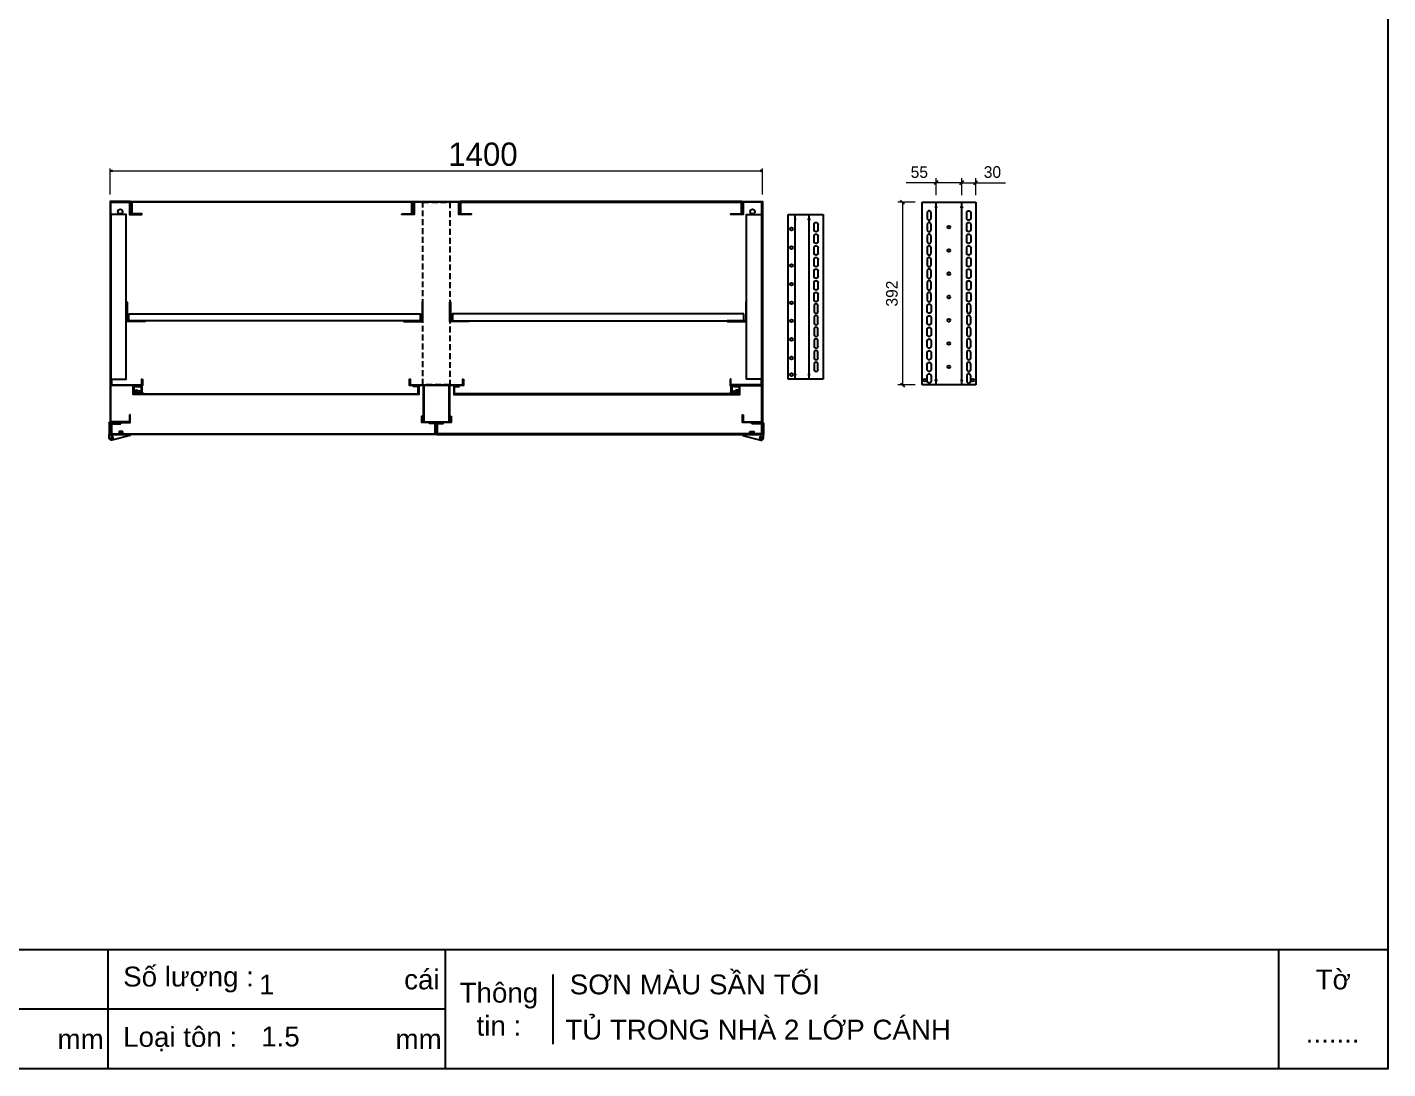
# Model space of a CAD drawing. Header units: millimetres. Extents: x 0 to 6325, y 0 to 4472.
# Drawn here: x 3405 to 6325, y 0 to 2236 of the extents above; entities that cross this region are included whole.
import ezdxf

# ---------------------------------------------------------------- set-up
doc = ezdxf.new("R2010")
doc.units = ezdxf.units.MM
doc.linetypes.add('HIDDENX2', pattern=[19.05, 12.7, -6.35])
for name, color, linetype in [('CNC', 7, 'Continuous'), ('DIM', 253, 'Continuous'), ('Ghi chu', 7, 'Continuous')]:
    doc.layers.add(name, color=color, linetype=linetype)
doc.styles.add('Arial', font='arial.ttf')
doc.dimstyles.new('CNC', dxfattribs={"dimtxt": 50, "dimasz": 5, "dimexe": 5, "dimexo": 15, "dimgap": 10, "dimtad": 1, "dimdec": 0, "dimtxsty": 'Standard', "dimblk": 'OPEN30', "dimcen": 10, "dimclrd": 5, "dimclre": 5, "dimclrt": 3, "dimazin": 3, "dimtfac": 1, "dimtdec": 0, "dimtmove": 0, "dimatfit": 3, "dimldrblk": 'ARCHTICK', "dimlwd": 9, "dimlwe": 9})
doc.dimstyles.new('Dim-25', dxfattribs={"dimtxt": 25, "dimasz": 8, "dimexe": 10, "dimexo": 15, "dimgap": 10, "dimtad": 1, "dimdec": 0, "dimtxsty": 'Standard', "dimblk": 'OBLIQUE', "dimcen": 10, "dimclrd": 5, "dimclre": 5, "dimclrt": 3, "dimazin": 3, "dimtfac": 1, "dimtdec": 0, "dimtmove": 0, "dimatfit": 3, "dimldrblk": 'OBLIQUE', "dimlwd": 9, "dimlwe": 9})

# ---------------------------------------------------------------- blocks, each defined once
blk = doc.blocks.new('KHUNG CHUẨN')
at = {"color": 7}
for p, q in [((19889.2, -28535.2), (16919.2, -28535.2)), ((18599.2, -28535.2), (18599.2, -28655.2)), ((18939.2, -28535.2), (18939.2, -28655.2)), ((19779.2, -28535.2), (19779.2, -28655.2)), ((19047.6, -28560.2), (19047.6, -28630.2)), ((18939.2, -28595.2), (16919.2, -28595.2))]:
    blk.add_line(p, q, dxfattribs=at)
blk.add_lwpolyline([(16919.2, -26555.2), (19889.2, -26555.2), (19889.2, -28655.2), (16919.2, -28655.2)], close=True, dxfattribs=at)
at = {"color": 2, "char_height": 20, "style": 'Arial'}
for s, insert, width, attachment_point in [('  Số lượng :', (18599.2, -28565.2), 917.634, 4), ('cái', (18897.9, -28565.2), 63.517, 4), ('Tờ', (19834.2, -28565.2), 110, 5), ('Thông\\Ptin :', (18993.4, -28595.2), 108.311, 5), ('  Loại tôn :', (18599.2, -28625.2), 917.634, 4), ('mm', (18548.6, -28625.2), 73.831, 4), ('mm', (18889.2, -28625.2), 917.634, 4)]:
    blk.add_mtext(s, dxfattribs=dict(at, insert=insert, width=width, attachment_point=attachment_point))
at = {"color": 3, "style": 'Arial'}
for tag, p in [('#01', (17055.6, -28580.1)), ('#02', (17431.4, -28580.1)), ('#03', (18030.6, -28580.1)), ('#08', (18751.7, -28580.1)), ('#10', (19064.8, -28580.1)), ('#04', (17024.8, -28634.6)), ('#05', (17308.5, -28633)), ('#06', (17632.7, -28633.7)), ('#07', (18002, -28634.7)), ('#09', (18753.8, -28632.6)), ('#11', (19060.3, -28625.7)), ('#12', (19806.5, -28628.9))]:
    blk.add_attdef(tag, p, '', height=20, dxfattribs=at)
blk = doc.blocks.new('f3daunguoc')
at = {"layer": 'CNC', "color": 2, "lineweight": -3}
blk.add_circle((0, 0), 1.5, dxfattribs=at)
blk = doc.blocks.new('f2dauxuoi')
at = {"layer": 'CNC', "color": 2, "lineweight": -3}
blk.add_circle((0, 0), 1, dxfattribs=at)
blk = doc.blocks.new('ovan8.5x20')
at = {"layer": 'CNC', "color": 2, "lineweight": -3}
for p, q in [((5.7, 4.2), (-5.8, 4.2)), ((-5.8, -4.2), (5.7, -4.2))]:
    blk.add_line(p, q, dxfattribs=at)
for centre, start, end in [((-5.8, 0), 90, 270), ((5.7, 0), 270, 90)]:
    blk.add_arc(centre, 4.25, start, end, dxfattribs=at)
blk = doc.blocks.new('HL044-2')
at = {"color": 1}
for p, q in [((0, -3), (0, 0)), ((0, 0), (23, 0)), ((4, -3), (4, 0)), ((10, -3), (10, 0)), ((25, -26), (-20, -26)), ((-20, -26), (-20, -28)), ((-20, -28), (19.5, -38.5)), ((-3, -19.5), (-3, -26)), ((-3, -19.5), (3, -20.1)), ((-3, -20.5), (3, -21.1)), ((-3, -21.5), (3, -22.1)), ((-3, -22.5), (3, -23.1)), ((-3, -23.5), (3, -24.1)), ((-3, -24.5), (3, -25.1)), ((-3, -25.5), (2.3, -26)), ((22, -3), (0, -3)), ((3, -19.5), (3, -26)), ((22, -3), (22, -26)), ((25, -2), (25, -3)), ((25, -3), (25, -26)), ((25, -33), (25, -26))]:
    blk.add_line(p, q, dxfattribs=at)
blk.add_lwpolyline([(-4, -19.5), (4, -19.5), (4, -26), (-4, -26)], close=True, dxfattribs=at)
blk.add_circle((19.5, -33), 2.5, dxfattribs=at)
for centre, radius, start, end in [((23, -2), 2, 0, 90), ((19.5, -33), 5.5, 270, 0)]:
    blk.add_arc(centre, radius, start, end, dxfattribs=at)
blk = doc.blocks.new('*D12')
at = {"color": 0, "linetype": 'ByBlock', "lineweight": -2}
for p, q in [((3583, 1927.5), (3588, 1928.9)), ((3588, 1926.2), (3583, 1927.5)), ((3583, 1927.5), (3588, 1927.5)), ((4978, 1928.9), (4983, 1927.5)), ((4983, 1927.5), (4978, 1926.2)), ((4983, 1927.5), (4978, 1927.5))]:
    blk.add_line(p, q, dxfattribs=at)
at = {"layer": 'Defpoints', "color": 0, "ltscale": 0.5, "transparency": 16777216}
for p in [(4983, 1927.5), (3583, 1861.7), (4983, 1861.7)]:
    blk.add_point(p, dxfattribs=at)
at = {"layer": 'DIM', "color": 5, "lineweight": 9, "ltscale": 0.5, "transparency": 16777216}
for p, q in [((3583, 1876.7), (3583, 1932.5)), ((3588, 1927.5), (4978, 1927.5)), ((4983, 1876.7), (4983, 1932.5))]:
    blk.add_line(p, q, dxfattribs=at)
at = {"layer": 'DIM', "color": 3, "ltscale": 0.5, "transparency": 16777216, "insert": (4383, 1963.1), "char_height": 50, "attachment_point": 5}
blk.add_mtext('1400', dxfattribs=at)
blk = doc.blocks.new('_ArchTick')
at = {"color": 0, "const_width": 0.15}
blk.add_lwpolyline([(-0.5, -0.5), (0.5, 0.5)], dxfattribs=at)
blk = doc.blocks.new('_Open30')
at = {"color": 0, "linetype": 'ByBlock', "lineweight": -2}
for p, q in [((-1, 0.27), (0, 0)), ((0, 0), (-1, -0.27)), ((0, 0), (-1, 0))]:
    blk.add_line(p, q, dxfattribs=at)
blk = doc.blocks.new('HL036-1-2')
at = {"layer": 'Ghi chu', "color": 1}
for p, q in [((-3, 17.8), (-18.9, 17.8)), ((-18.9, 15.8), (-18.9, 17.8)), ((-12.1, 15.8), (-18.9, 15.8)), ((-16.4, 1), (-16.4, 14)), ((-15.6, 15), (-3.9, 17.7)), ((0, 0), (-15.4, 0)), ((-14.4, 3), (-14.4, 11.9)), ((0, 2), (-13.4, 2)), ((-13.1, 12.8), (-4.3, 9.8)), ((-6.2, 2), (-6.2, 0)), ((-1.2, 2), (-1.2, 0)), ((0, 0), (0, 2))]:
    blk.add_line(p, q, dxfattribs=at)
for radius in [4.1, 2.1]:
    blk.add_circle((-3, 13.7), radius, dxfattribs=at)
for centre, start, end in [((-15.4, 14), 102.9616, 180), ((-15.4, 1), 180, 270), ((-13.4, 11.9), 71.3254, 180), ((-13.4, 3), 180, 270)]:
    blk.add_arc(centre, 1, start, end, dxfattribs=at)
blk = doc.blocks.new('*D17')
at = {"color": 0, "linetype": 'ByBlock', "lineweight": -2}
for p, q in [((5414.5, 1906.2), (5406.5, 1898.2)), ((5436.5, 1898.2), (5444.5, 1906.2))]:
    blk.add_line(p, q, dxfattribs=at)
at = {"color": 5, "lineweight": 9, "ltscale": 3, "transparency": 16777216}
for p, q in [((5410.5, 1875.2), (5410.5, 1912.2)), ((5410.5, 1902.2), (5440.5, 1902.2)), ((5440.5, 1875.2), (5440.5, 1912.2)), ((5440.5, 1902.2), (5504.2, 1902.2))]:
    blk.add_line(p, q, dxfattribs=at)
at = {"layer": 'Defpoints', "color": 0, "ltscale": 3, "transparency": 16777216}
for p in [(5440.5, 1902.2), (5410.5, 1860.2), (5440.5, 1860.2)]:
    blk.add_point(p, dxfattribs=at)
at = {"color": 3, "ltscale": 3, "transparency": 16777216, "insert": (5476.4, 1925), "char_height": 25, "attachment_point": 5}
blk.add_mtext('30', dxfattribs=at)
blk = doc.blocks.new('_Oblique')
at = {"color": 0, "linetype": 'ByBlock', "lineweight": -2}
blk.add_line((-0.5, -0.5), (0.5, 0.5), dxfattribs=at)
blk = doc.blocks.new('*D18')
at = {"color": 5, "lineweight": 9, "ltscale": 3, "transparency": 16777216}
for p, q in [((5355.5, 1902.2), (5291.5, 1902.2)), ((5355.5, 1875.2), (5355.5, 1912.2)), ((5410.5, 1902.2), (5355.5, 1902.2)), ((5410.5, 1875.2), (5410.5, 1912.2))]:
    blk.add_line(p, q, dxfattribs=at)
at = {"color": 0, "linetype": 'ByBlock', "lineweight": -2}
for p, q in [((5359.5, 1906.2), (5351.5, 1898.2)), ((5406.5, 1898.2), (5414.5, 1906.2))]:
    blk.add_line(p, q, dxfattribs=at)
at = {"layer": 'Defpoints', "color": 0, "ltscale": 3, "transparency": 16777216}
for p in [(5355.5, 1902.2), (5355.5, 1860.2), (5410.5, 1860.2)]:
    blk.add_point(p, dxfattribs=at)
at = {"color": 3, "ltscale": 3, "transparency": 16777216, "insert": (5319.5, 1924.9), "char_height": 25, "attachment_point": 5}
blk.add_mtext('55', dxfattribs=at)
blk = doc.blocks.new('*D19')
at = {"color": 5, "lineweight": 9, "ltscale": 3, "transparency": 16777216}
for p, q in [((5310.5, 1860.2), (5273.4, 1860.2)), ((5283.4, 1860.2), (5283.4, 1468.2)), ((5310.5, 1468.2), (5273.4, 1468.2))]:
    blk.add_line(p, q, dxfattribs=at)
at = {"color": 0, "linetype": 'ByBlock', "lineweight": -2}
for p, q in [((5287.4, 1856.2), (5279.4, 1864.2)), ((5279.4, 1472.2), (5287.4, 1464.2))]:
    blk.add_line(p, q, dxfattribs=at)
at = {"layer": 'Defpoints', "color": 0, "ltscale": 3, "transparency": 16777216}
for p in [(5325.5, 1860.2), (5283.4, 1468.2), (5325.5, 1468.2)]:
    blk.add_point(p, dxfattribs=at)
at = {"color": 3, "ltscale": 3, "transparency": 16777216, "insert": (5260.7, 1664.2), "char_height": 25, "attachment_point": 5, "rotation": 90}
blk.add_mtext('392', dxfattribs=at)

msp = doc.modelspace()

# ---------------------------------------------------------------- linework, layer by layer
at = {"color": 7}
for p, q in [((5325.5, 1860.2), (5440.5, 1860.2)), ((5325.5, 1468.2), (5325.5, 1860.2)), ((5355.5, 1468.2), (5355.5, 1860.2)), ((5410.5, 1468.2), (5410.5, 1860.2)), ((5440.5, 1860.2), (5440.5, 1468.2)), ((5037.8, 1833.7), (5112.8, 1833.7)), ((5037.8, 1480.2), (5037.8, 1833.7)), ((5052.8, 1480.2), (5052.8, 1833.7)), ((5082.8, 1480.2), (5082.8, 1833.7)), ((5112.8, 1833.7), (5112.8, 1480.2)), ((5112.8, 1480.2), (5037.8, 1480.2)), ((5440.5, 1468.2), (5325.5, 1468.2))]:
    msp.add_line(p, q, dxfattribs=at)
at = {"color": 85, "ltscale": 3}
msp.add_line((4256, 1466.7), (4256, 1389.2), dxfattribs=at)
at = {"color": 85, "ltscale": 0.5}
msp.add_line((4310, 1466.7), (4310, 1389.2), dxfattribs=at)
at = {"color": 7}
for points in [[(3624.5, 1404.2), (3624.5, 1389.2), (3584.5, 1389.2), (3584.5, 1860.2), (3624.5, 1860.2), (3624.5, 1833.7), (3651, 1833.7), (3651, 1835.2), (3626, 1835.2), (3626, 1861.7), (3583, 1861.7), (3583, 1387.7), (3626, 1387.7), (3626, 1404.2)], [(4941.5, 1404.2), (4941.5, 1389.2), (4981.5, 1389.2), (4981.5, 1860.2), (4941.5, 1860.2), (4941.5, 1833.7), (4915, 1833.7), (4915, 1835.2), (4940, 1835.2), (4940, 1861.7), (4983, 1861.7), (4983, 1387.7), (4940, 1387.7), (4940, 1404.2)], [(3597.5, 1385.2), (3585.5, 1385.2), (3585.5, 1363.2), (4280.5, 1363.2), (4280.5, 1385.2), (4268.5, 1385.2), (4268.5, 1386.7), (4282, 1386.7), (4282, 1361.7), (3584, 1361.7), (3584, 1386.7), (3597.5, 1386.7)], [(4968.5, 1385.2), (4980.5, 1385.2), (4980.5, 1363.2), (4285.5, 1363.2), (4285.5, 1385.2), (4297.5, 1385.2), (4297.5, 1386.7), (4284, 1386.7), (4284, 1361.7), (4982, 1361.7), (4982, 1386.7), (4968.5, 1386.7)]]:
    msp.add_lwpolyline(points, close=True, dxfattribs=at)
at = {"color": 7, "ltscale": 0.5}
for points in [[(3627.5, 1836.2), (3627.5, 1861.7), (4232, 1861.7), (4232, 1836.2), (4230.5, 1836.2), (4230.5, 1860.2), (3629, 1860.2), (3629, 1836.2)], [(4938.5, 1836.2), (4938.5, 1861.7), (4334, 1861.7), (4334, 1836.2), (4335.5, 1836.2), (4335.5, 1860.2), (4937, 1860.2), (4937, 1836.2)], [(4314.5, 1401.2), (4314.5, 1387.7), (4251.5, 1387.7), (4251.5, 1401.2), (4253, 1401.2), (4253, 1389.2), (4313, 1389.2), (4313, 1401.2)]]:
    msp.add_lwpolyline(points, close=True, dxfattribs=at)
at = {"color": 3, "ltscale": 0.5}
for points in [[(4208.5, 1835.2), (4233.5, 1835.2), (4233.5, 1861.7), (4332.5, 1861.7), (4332.5, 1835.2), (4357.5, 1835.2), (4357.5, 1833.7), (4331, 1833.7), (4331, 1860.2), (4235, 1860.2), (4235, 1833.7), (4208.5, 1833.7)], [(3652.5, 1480.2), (3652.5, 1466.7), (3584.5, 1466.7), (3584.5, 1480.2), (3586, 1480.2), (3586, 1468.2), (3651, 1468.2), (3651, 1480.2)], [(4341, 1480.2), (4341, 1466.7), (4225, 1466.7), (4225, 1480.2), (4226.5, 1480.2), (4226.5, 1468.2), (4339.5, 1468.2), (4339.5, 1480.2)], [(4913.5, 1480.2), (4913.5, 1466.7), (4981.5, 1466.7), (4981.5, 1480.2), (4980, 1480.2), (4980, 1468.2), (4915, 1468.2), (4915, 1480.2)]]:
    msp.add_lwpolyline(points, close=True, dxfattribs=at)
at = {"color": 33, "linetype": 'HIDDENX2'}
msp.add_lwpolyline([(4312, 1468.2), (4254, 1468.2), (4254, 1860.2), (4312, 1860.2)], close=True, dxfattribs=at)
at = {"color": 33}
for points in [[(3584.5, 1480.2), (3617.5, 1480.2), (3617.5, 1833.7), (3584.5, 1833.7)], [(4981.5, 1480.2), (4948.5, 1480.2), (4948.5, 1833.7), (4981.5, 1833.7)]]:
    msp.add_lwpolyline(points, close=True, dxfattribs=at)
at = {"color": 85}
for points in [[(3659, 1604.4), (3617.5, 1604.4), (3617.5, 1645.9), (3619, 1645.9), (3619, 1605.9), (3659, 1605.9)], [(4212.5, 1604.4), (4254, 1604.4), (4254, 1645.9), (4252.5, 1645.9), (4252.5, 1605.9), (4212.5, 1605.9)], [(4353.5, 1604.4), (4312, 1604.4), (4312, 1645.9), (4313.5, 1645.9), (4313.5, 1605.9), (4353.5, 1605.9)], [(4907, 1604.4), (4948.5, 1604.4), (4948.5, 1645.9), (4947, 1645.9), (4947, 1605.9), (4907, 1605.9)], [(3623, 1620.9), (4248.5, 1620.9), (4248.5, 1605.9), (3623, 1605.9)], [(4943, 1620.9), (4317.5, 1620.9), (4317.5, 1605.9), (4943, 1605.9)]]:
    msp.add_lwpolyline(points, close=True, dxfattribs=at)
at = {"color": 6, "ltscale": 0.5}
for points in [[(4234, 1466.4), (4245.5, 1466.4), (4245.5, 1447.4), (3632, 1447.4), (3632, 1466.4), (3643.5, 1466.4), (3643.5, 1464.9), (3633.5, 1464.9), (3633.5, 1448.9), (4244, 1448.9), (4244, 1464.9), (4234, 1464.9)], [(4332, 1466.4), (4320.5, 1466.4), (4320.5, 1447.4), (4934, 1447.4), (4934, 1466.4), (4922.5, 1466.4), (4922.5, 1464.9), (4932.5, 1464.9), (4932.5, 1448.9), (4322, 1448.9), (4322, 1464.9), (4332, 1464.9)]]:
    msp.add_lwpolyline(points, close=True, dxfattribs=at)
at = {"color": 85, "ltscale": 0.5}
msp.add_lwpolyline([(4254.5, 1389.2), (4311.5, 1389.2), (4311.5, 1466.7), (4254.5, 1466.7)], close=True, dxfattribs=at)
at = {"color": 2, "ltscale": 0.5}
for centre in [(3604.5, 1840.2), (4961.5, 1840.2)]:
    msp.add_circle(centre, 5, dxfattribs=at)
at = {"color": 2}
for centre in [(5045.3, 1802.9), (5045.3, 1762.9), (5045.3, 1724.4), (5045.3, 1684.4), (5045.3, 1644.4), (5045.3, 1605.9), (5045.3, 1565.9), (5045.3, 1525.9), (5045.3, 1490.2)]:
    msp.add_circle(centre, 3, dxfattribs=at)
at = {"color": 2, "ltscale": 3}
for centre in [(5383, 1806.9), (5383, 1756.9), (5383, 1706.9), (5383, 1656.9), (5383, 1606.9), (5383, 1556.9), (5383, 1506.9), (5331.5, 1478.2), (5434.5, 1478.2)]:
    msp.add_circle(centre, 3, dxfattribs=at)

# ---------------------------------------------------------------- block references
at = {"color": 3}
ref = msp.add_blockref('KHUNG CHUẨN', (-36031.2, 61024), dxfattribs=dict(at, xscale=2.129600000007485, yscale=2.129600000007485, zscale=2.129600000007485))
ref.add_attrib('#08', '1', (3902.4, 159.8), dxfattribs={"color": 3, "height": 42.6, "style": 'Arial'})
ref.add_attrib('#09', '1.5', (3907, 48), dxfattribs={"color": 3, "height": 42.59, "style": 'Arial'})
ref.add_attrib('#10', 'SƠN MÀU SẦN TỐI', (4569.1, 159.8), dxfattribs={"color": 3, "height": 42.592, "style": 'Arial'})
ref.add_attrib('#11', 'TỦ TRONG NHÀ 2 LỚP CÁNH', (4559.6, 62.8), dxfattribs={"color": 3, "height": 42.592, "style": 'Arial'})
ref.add_attrib('#12', '.......', (6148.6, 55.9), dxfattribs={"color": 3, "height": 42.59, "style": 'Arial'})
at = {"lineweight": -3, "xscale": -1}
for p, rotation in [((5355.5, 1850.2), 90), ((5355.5, 1850.2), 90), ((5082.8, 1490.2), 270), ((5410.5, 1478.2), 270)]:
    msp.add_blockref('f3daunguoc', p, dxfattribs=dict(at, rotation=rotation))
at = {"lineweight": -3}
for name, p, rotation in [('f3daunguoc', (5410.5, 1850.2), 270), ('f3daunguoc', (5410.5, 1850.2), 270), ('f3daunguoc', (5082.8, 1823.7), 270), ('f3daunguoc', (5082.8, 1823.7), 270), ('f2dauxuoi', (5052.8, 1490.2), 180), ('f3daunguoc', (5355.5, 1478.2), 90)]:
    msp.add_blockref(name, p, dxfattribs=dict(at, rotation=rotation))
at = {"lineweight": -3, "xscale": -1}
msp.add_blockref('f2dauxuoi', (5052.8, 1823.7), dxfattribs=at)
at = {"color": 7, "rotation": 180}
msp.add_blockref('HL036-1-2', (3634.6, 1466.7), dxfattribs=at)
at = {"color": 7, "xscale": -1, "rotation": 180}
msp.add_blockref('HL036-1-2', (4931.4, 1466.7), dxfattribs=at)
at = {"color": 7, "xscale": -1}
msp.add_blockref('HL044-2', (3606, 1387.7), dxfattribs=at)
at = {"color": 7}
msp.add_blockref('HL044-2', (4960, 1387.7), dxfattribs=at)
at = {"layer": 'CNC', "lineweight": -3}
for p, rotation in [((5340.5, 1831.9), 90), ((5340.5, 1806.9), 90), ((5340.5, 1781.9), 90), ((5340.5, 1756.9), 90), ((5340.5, 1731.9), 90), ((5340.5, 1706.9), 90), ((5340.5, 1681.9), 90), ((5340.5, 1656.9), 90), ((5097.8, 1631.9), 270), ((5425.5, 1631.9), 270), ((5097.8, 1606.9), 270), ((5425.5, 1606.9), 270), ((5097.8, 1581.9), 270), ((5425.5, 1581.9), 270), ((5097.8, 1556.9), 270), ((5425.5, 1556.9), 270), ((5097.8, 1531.9), 270), ((5425.5, 1531.9), 270), ((5097.8, 1506.9), 270), ((5425.5, 1506.9), 270), ((5425.5, 1481.9), 270)]:
    msp.add_blockref('ovan8.5x20', p, dxfattribs=dict(at, rotation=rotation))
at = {"layer": 'CNC', "lineweight": -3, "xscale": -1}
for p, rotation in [((5425.5, 1831.9), 270), ((5097.8, 1806.9), 270), ((5425.5, 1806.9), 270), ((5097.8, 1781.9), 270), ((5425.5, 1781.9), 270), ((5097.8, 1756.9), 270), ((5425.5, 1756.9), 270), ((5097.8, 1731.9), 270), ((5425.5, 1731.9), 270), ((5097.8, 1706.9), 270), ((5425.5, 1706.9), 270), ((5097.8, 1681.9), 270), ((5097.8, 1656.9), 270), ((5425.5, 1681.9), 270), ((5425.5, 1656.9), 270), ((5340.5, 1631.9), 90), ((5340.5, 1606.9), 90), ((5340.5, 1581.9), 90), ((5340.5, 1556.9), 90), ((5340.5, 1531.9), 90), ((5340.5, 1506.9), 90), ((5340.5, 1481.9), 90)]:
    msp.add_blockref('ovan8.5x20', p, dxfattribs=dict(at, rotation=rotation))

# ---------------------------------------------------------------- dimensions: what is measured, and where the dimension line sits
at = {"ltscale": 3}
for base, p2, picture, middle in [((5355.5, 1902.2), (5355.5, 1860.2), '*D18', (5319.5, 1924.9)), ((5440.5, 1902.2), (5440.5, 1860.2), '*D17', (5476.4, 1925))]:
    dim = msp.add_linear_dim(base=base, p1=(5410.5, 1860.2), p2=p2, dimstyle='Dim-25', dxfattribs=at)
    dim.commit()
    dim.dimension.update_dxf_attribs({"geometry": picture, "text_midpoint": middle})
dim = msp.add_linear_dim(base=(5283.4, 1468.2), p1=(5325.5, 1860.2), p2=(5325.5, 1468.2), angle=90, dimstyle='Dim-25', dxfattribs=at)
dim.commit()
dim.dimension.update_dxf_attribs({"geometry": '*D19', "text_midpoint": (5260.7, 1664.2)})
at = {"layer": 'DIM', "color": 7, "ltscale": 0.5}
dim = msp.add_linear_dim(base=(4983, 1927.5), p1=(3583, 1861.7), p2=(4983, 1861.7), dimstyle='CNC', dxfattribs=at)
dim.commit()
dim.dimension.update_dxf_attribs({"geometry": '*D12', "text_midpoint": (4383, 1927.5), "dimtype": 160})

doc.saveas('drawing.dxf')
